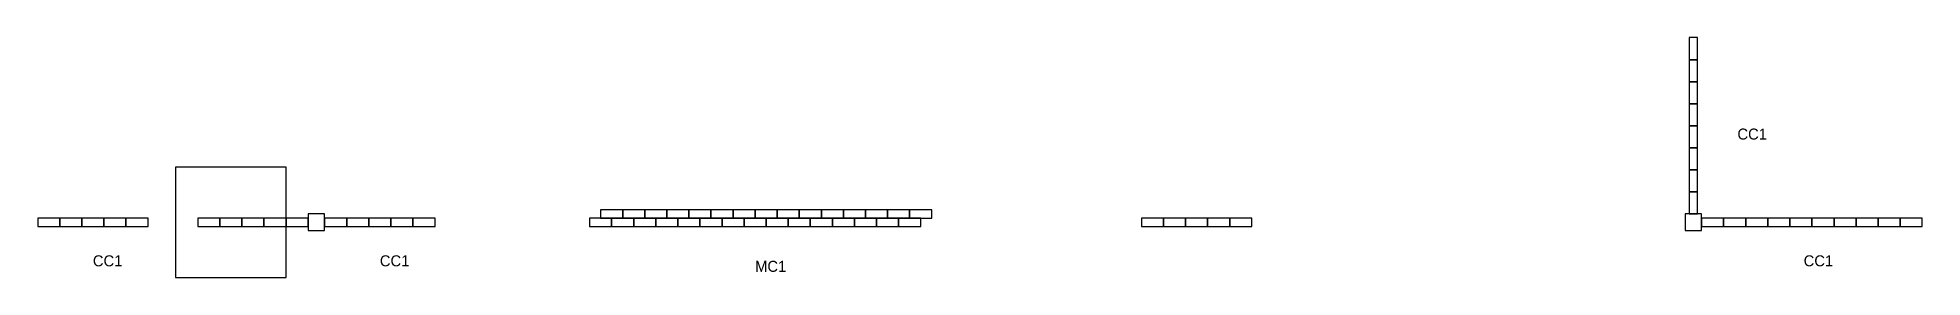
# Model space of a CAD drawing. Header units: metres. Extents: x 0 to 34.1, y -1 to 3.3.
import ezdxf

# ---------------------------------------------------------------- set-up
doc = ezdxf.new("R2010")
doc.units = ezdxf.units.M
for name, color, linetype in [('BLK', 7, 'Continuous'), ('COL', 7, 'Continuous'), ('TABIQUE', 7, 'Continuous'), ('TEXTO', 7, 'Continuous'), ('ZAP', 7, 'Continuous')]:
    doc.layers.add(name, color=color, linetype=linetype)

# ---------------------------------------------------------------- blocks, each defined once
blk = doc.blocks.new('BLOCK 15')
blk.add_lwpolyline([(-0.2, -0.075), (0.2, -0.075), (0.2, 0.075), (-0.2, 0.075)], close=True)

msp = doc.modelspace()

# ---------------------------------------------------------------- linework, layer by layer
at = {"layer": 'COL'}
for points in [[(4.9, -0.15), (5.2, -0.15), (5.2, 0.15), (4.9, 0.15)], [(29.85, -0.15), (30.15, -0.15), (30.15, 0.15), (29.85, 0.15)]]:
    msp.add_lwpolyline(points, close=True, dxfattribs=at)
at = {"layer": 'ZAP'}
msp.add_lwpolyline([(2.5, -1), (4.5, -1), (4.5, 1), (2.5, 1)], close=True, dxfattribs=at)

# ---------------------------------------------------------------- block references
at = {"layer": 'BLK', "rotation": 90}
for p in [(30, 3.15), (30, 2.75), (30, 2.35), (30, 1.95), (30, 1.55), (30, 1.15), (30, 0.75), (30, 0.35)]:
    msp.add_blockref('BLOCK 15', p, dxfattribs=at)
at = {"layer": 'BLK'}
for p in [(0.2, 0), (0.6, 0), (1, 0), (1.4, 0), (1.8, 0), (3.1, 0), (3.5, 0), (3.9, 0), (4.3, 0), (4.7, 0), (5.4, 0), (5.8, 0), (6.2, 0), (6.6, 0), (7, 0), (10.2, 0), (10.4, 0.15), (10.6, 0), (10.8, 0.15), (11, 0), (11.2, 0.15), (11.4, 0), (11.6, 0.15), (11.8, 0), (12, 0.15), (12.2, 0), (12.4, 0.15), (12.6, 0), (12.8, 0.15), (13, 0), (13.2, 0.15), (13.4, 0), (13.6, 0.15), (13.8, 0), (14, 0.15), (14.2, 0), (14.4, 0.15), (14.6, 0), (14.8, 0.15), (15, 0), (15.2, 0.15), (15.4, 0), (15.6, 0.15), (15.8, 0), (16, 0.15), (30.35, 0), (30.75, 0), (31.15, 0), (31.55, 0), (31.95, 0), (32.35, 0), (32.75, 0), (33.15, 0), (33.55, 0), (33.95, 0)]:
    msp.add_blockref('BLOCK 15', p, dxfattribs=at)
at = {"layer": 'TABIQUE'}
for p in [(20.2, 0), (20.6, 0), (21, 0), (21.4, 0), (21.8, 0)]:
    msp.add_blockref('BLOCK 15', p, dxfattribs=at)

# ---------------------------------------------------------------- texts
at = {"layer": 'TEXTO'}
for s, p in [('CC1', (30.8, 1.5)), ('CC1', (1, -0.8)), ('CC1', (6.2, -0.8)), ('CC1', (32, -0.8)), ('MC1', (13, -0.9))]:
    msp.add_text(s, height=0.2, dxfattribs=at).set_placement(p)

doc.saveas('drawing.dxf')
